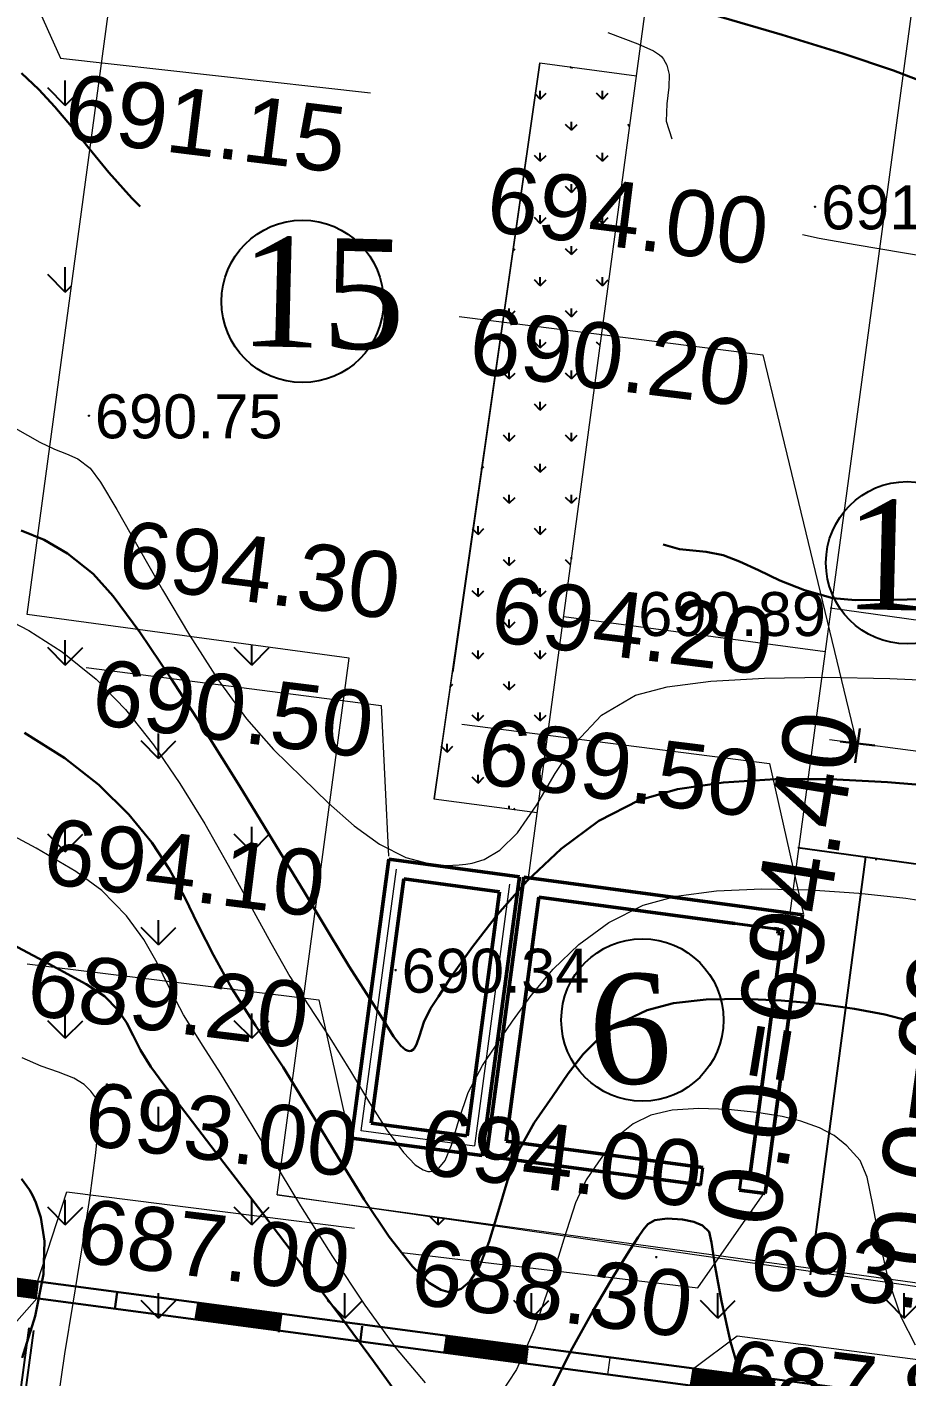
# Model space of a CAD drawing. Header units: feet. Extents: x 3381 to 1374491, y 675186 to 8751562.
# Drawn here: x 686498.97 to 686518.97, y 4375660.14 to 4375690.82 of the extents above; entities that cross this region are included whole.
import ezdxf

# ---------------------------------------------------------------- set-up
doc = ezdxf.new("R2010")
doc.units = ezdxf.units.FT
doc.header["$MEASUREMENT"] = 0
doc.header["$PDMODE"] = 34
doc.header["$PDSIZE"] = 0.01
doc.linetypes.add('DASHEDX2', pattern=[38.1, 25.4, -12.7])
doc.linetypes.add('DUZ', pattern=[0])
doc.layers.get('0').update_dxf_attribs({"linetype": 'CONTINUOUS'})
doc.layers.get('Defpoints').update_dxf_attribs({"linetype": 'CONTINUOUS'})
for name, color, linetype in [('0_Point_Height', 2, 'CONTINUOUS'), ('0_Point_Point', 7, 'CONTINUOUS'), ('Layer8', 7, 'CONTINUOUS')]:
    doc.layers.add(name, color=color, linetype=linetype)
doc.layers.add('ANA HORIZONTAL', color=24, linetype='CONTINUOUS', lineweight=30)
doc.layers.add('HORIZANTAL', color=24, linetype='CONTINUOUS', lineweight=13)
doc.styles.get("Standard").update_dxf_attribs({"font": 'arial.ttf', "height": 2.5})
doc.styles.add('style5', font='ariall.ttf', dxfattribs={"height": 400})
doc.dimstyles.new('ISO-25', dxfattribs={"dimtxt": 2.5, "dimasz": 2.5, "dimexe": 1.25, "dimexo": 0.625, "dimtad": 1, "dimtxsty": 'Standard', "dimblk": 'OBLIQUE', "dimcen": 2.5, "dimadec": 0, "dimazin": 0, "dimtfac": 1, "dimtmove": 0, "dimatfit": 3, "dimldrblk": 'OBLIQUE', "dimfxl": 1, "dimarcsym": 0})

# ---------------------------------------------------------------- blocks, each defined once
blk = doc.blocks.new('_Oblique')
at = {"color": 0, "linetype": 'ByBlock', "lineweight": -2}
blk.add_line((-0.5, -0.5), (0.5, 0.5), dxfattribs=at)
blk = doc.blocks.new('*D92')
at = {"color": 0, "lineweight": -2, "transparency": 16777216}
for p, q in [((686518.207, 4375732.706), (686506.824, 4375738.523)), ((686507.937, 4375737.954), (686472.929, 4375669.445)), ((686483.199, 4375664.197), (686471.816, 4375670.014))]:
    blk.add_line(p, q, dxfattribs=at)
at = {"layer": 'Defpoints', "color": 0, "lineweight": 13, "transparency": 16777216}
for p in [(686518.764, 4375732.422), (686472.929, 4375669.445), (686483.756, 4375663.913)]:
    blk.add_point(p, dxfattribs=at)
at = {"color": 0, "lineweight": -2, "transparency": 16777216, "xscale": 2.5, "yscale": 2.5, "zscale": 2.5}
for p, rotation in [((686507.937, 4375737.954), 62.93309077613283), ((686472.929, 4375669.445), 242.9330907761329)]:
    blk.add_blockref('_Oblique', p, dxfattribs=dict(at, rotation=rotation))
at = {"color": 0, "lineweight": 18, "transparency": 16777216, "insert": (686488.946, 4375704.967), "char_height": 2.5, "width": 5.55052, "attachment_point": 5, "rotation": 62.9331}
blk.add_mtext('{\\fArial|b0|i0|c238|p34;77.0}', dxfattribs=at)
blk = doc.blocks.new('*D93')
at = {"color": 0, "lineweight": -2, "transparency": 16777216}
for p, q in [((686483.652, 4375663.305), (686482.209, 4375652.434)), ((686482.374, 4375653.673), (686579.952, 4375640.719)), ((686581.231, 4375650.352), (686579.787, 4375639.48))]:
    blk.add_line(p, q, dxfattribs=at)
at = {"layer": 'Defpoints', "color": 0, "lineweight": 18, "transparency": 16777216}
for p in [(686483.735, 4375663.925), (686581.313, 4375650.971), (686579.952, 4375640.719)]:
    blk.add_point(p, dxfattribs=at)
at = {"color": 0, "lineweight": -2, "transparency": 16777216, "xscale": 2.5, "yscale": 2.5, "zscale": 2.5}
for p, rotation in [((686482.374, 4375653.673), 172.4381106519648), ((686579.952, 4375640.719), 352.4381106519648)]:
    blk.add_blockref('_Oblique', p, dxfattribs=dict(at, rotation=rotation))
at = {"color": 0, "lineweight": 18, "transparency": 16777216, "insert": (686531.413, 4375649.081), "char_height": 2.5, "width": 7.64475, "attachment_point": 5, "rotation": 352.4381}
blk.add_mtext('{\\fArial|b0|i0|c238|p34;98.50}', dxfattribs=at)
blk = doc.blocks.new('*D101')
at = {"color": 0, "lineweight": -2, "transparency": 16777216}
for p, q in [((686483.669, 4375663.303), (686481.283, 4375645.605)), ((686499.012, 4375661.234), (686496.626, 4375643.537)), ((686481.45, 4375646.844), (686496.793, 4375644.775))]:
    blk.add_line(p, q, dxfattribs=at)
at = {"layer": 'Defpoints', "color": 0, "lineweight": 13, "transparency": 16777216}
for p in [(686483.752, 4375663.922), (686499.095, 4375661.853), (686496.793, 4375644.775)]:
    blk.add_point(p, dxfattribs=at)
at = {"color": 0, "lineweight": -2, "transparency": 16777216, "xscale": 2.5, "yscale": 2.5, "zscale": 2.5}
for p, rotation in [((686481.45, 4375646.844), 172.3216380040436), ((686496.793, 4375644.775), 352.3216380040436)]:
    blk.add_blockref('_Oblique', p, dxfattribs=dict(at, rotation=rotation))
at = {"color": 0, "lineweight": 13, "transparency": 16777216, "insert": (686489.375, 4375647.694), "char_height": 2.5, "width": 13.53342, "attachment_point": 5, "rotation": 352.3216}
blk.add_mtext('{\\fArial|b0|i0|c238|p34;15.0}', dxfattribs=at)
blk = doc.blocks.new('*D102')
at = {"color": 0, "lineweight": -2, "transparency": 16777216}
for p, q in [((686499.119, 4375661.172), (686496.717, 4375643.564)), ((686513.9, 4375659.156), (686511.498, 4375641.547)), ((686496.886, 4375644.802), (686511.667, 4375642.786))]:
    blk.add_line(p, q, dxfattribs=at)
at = {"layer": 'Defpoints', "color": 0, "lineweight": 13, "transparency": 16777216}
for p in [(686499.203, 4375661.792), (686513.984, 4375659.775), (686511.667, 4375642.786)]:
    blk.add_point(p, dxfattribs=at)
at = {"color": 0, "lineweight": -2, "transparency": 16777216, "xscale": 2.5, "yscale": 2.5, "zscale": 2.5}
for p, rotation in [((686496.886, 4375644.802), 172.2310397493569), ((686511.667, 4375642.786), 352.231039749357)]:
    blk.add_blockref('_Oblique', p, dxfattribs=dict(at, rotation=rotation))
at = {"color": 0, "lineweight": 13, "transparency": 16777216, "insert": (686504.533, 4375645.678), "char_height": 2.5, "width": 16.19543, "attachment_point": 5, "rotation": 352.231}
blk.add_mtext('{\\fArial|b0|i0|c238|p34;15.0}', dxfattribs=at)

msp = doc.modelspace()

# ---------------------------------------------------------------- hatches: boundary and pattern name
at = {"lineweight": 25}
h = msp.add_hatch(dxfattribs=at)
h.set_pattern_fill('GRASS', color=3, scale=3)
h.set_pattern_definition([(90, (1404.5853, -372.1015), (-2.121320343, 2.121320343), [0.5625, -3.680140689]), (45, (1404.5853, -372.1015), (-2.1213203436, 2.1213203436), [0.5625, -2.4375]), (135, (1404.5853, -372.1015), (-2.1213203436, -2.1213203436), [0.5625, -2.4375])])
edge = h.paths.add_edge_path()
edge.add_line((686518.245, 4375729.835), (686514.499, 4375702.72))
edge.add_line((686514.499, 4375702.72), (686506.378, 4375703.873))
edge.add_line((686506.378, 4375703.873), (686505.563, 4375698.232))
edge.add_line((686505.563, 4375698.232), (686510.215, 4375697.56))
edge.add_line((686510.215, 4375697.56), (686509.488, 4375692.177))
edge.add_line((686509.488, 4375692.177), (686501.116, 4375693.308))
edge.add_line((686501.116, 4375693.308), (686498.975, 4375677.452))
edge.add_line((686498.975, 4375677.452), (686506.301, 4375676.462))
edge.add_line((686506.301, 4375676.462), (686506.079, 4375674.808))
edge.add_line((686506.079, 4375674.808), (686505.914, 4375673.573))
edge.add_line((686505.914, 4375673.573), (686504.666, 4375664.257))
edge.add_line((686504.666, 4375664.257), (686515.386, 4375662.713))
edge.add_line((686515.386, 4375662.713), (686542.016, 4375659.12))
edge.add_line((686542.016, 4375659.12), (686542.429, 4375662.23))
edge.add_line((686542.429, 4375662.23), (686556.28, 4375660.392))
edge.add_line((686556.28, 4375660.392), (686556, 4375658.284))
edge.add_line((686556, 4375658.284), (686561.356, 4375657.574))
edge.add_line((686561.356, 4375657.574), (686561.65, 4375659.75))
edge.add_line((686561.65, 4375659.75), (686561.244, 4375659.733))
edge.add_line((686561.244, 4375659.733), (686561.593, 4375662.369))
edge.add_arc((686571.855, 4375662.191), 10.263, 114.2395, 179.0096, ccw=False)
edge.add_line((686567.641, 4375671.55), (686568.436, 4375671.243))
edge.add_line((686568.436, 4375671.243), (686568.083, 4375668.146))
edge.add_line((686568.083, 4375668.146), (686571.407, 4375667.706))
edge.add_line((686571.407, 4375667.706), (686571.812, 4375670.768))
edge.add_line((686571.812, 4375670.768), (686574.343, 4375670.433))
edge.add_line((686574.343, 4375670.433), (686573.95, 4375667.359))
edge.add_line((686573.95, 4375667.359), (686577.261, 4375666.833))
edge.add_line((686577.261, 4375666.833), (686577.887, 4375670.327))
edge.add_line((686577.887, 4375670.327), (686568.138, 4375671.754))
edge.add_arc((686571.686, 4375662.404), 10, 87.4993, 110.7786, ccw=False)
edge.add_line((686572.122, 4375672.395), (686585.768, 4375670.551))
edge.add_line((686585.768, 4375670.551), (686586.42, 4375677.931))
edge.add_line((686586.42, 4375677.931), (686579.15, 4375678.937))
edge.add_line((686579.15, 4375678.937), (686581.562, 4375697.557))
edge.add_line((686581.562, 4375697.557), (686583.143, 4375697.766))
edge.add_line((686583.143, 4375697.766), (686582.548, 4375692.678))
edge.add_line((686582.548, 4375692.678), (686587.727, 4375691.968))
edge.add_line((686587.727, 4375691.968), (686587.376, 4375689.406))
edge.add_line((686587.376, 4375689.406), (686582.274, 4375690.105))
edge.add_line((686582.274, 4375690.105), (686581.662, 4375684.737))
edge.add_line((686581.662, 4375684.737), (686586.751, 4375684.02))
edge.add_line((686586.751, 4375684.02), (686586.971, 4375684.02))
edge.add_line((686586.971, 4375684.02), (686588.22, 4375692.464))
edge.add_line((686588.22, 4375692.464), (686588.921, 4375697.203))
edge.add_line((686588.921, 4375697.203), (686583.329, 4375698.182))
edge.add_line((686583.329, 4375698.182), (686581.662, 4375697.789))
edge.add_line((686581.662, 4375697.789), (686581.662, 4375698.744))
edge.add_arc((686584.744, 4375698.066), 3.155, 95.4615, 167.5925, ccw=False)
edge.add_line((686584.443, 4375701.207), (686597.772, 4375699.4))
edge.add_line((686597.772, 4375699.4), (686598.514, 4375704.648))
edge.add_line((686598.514, 4375704.648), (686585.15, 4375706.444))
edge.add_arc((686592.824, 4375704.765), 7.856, 132.7188, 167.6546, ccw=False)
edge.add_line((686587.494, 4375710.537), (686595.119, 4375707.603))
edge.add_line((686595.119, 4375707.603), (686596.873, 4375712.187))
edge.add_line((686596.873, 4375712.187), (686603.983, 4375709.466))
edge.add_line((686603.983, 4375709.466), (686581.055, 4375651.428))
edge.add_line((686581.055, 4375651.428), (686572.125, 4375628.825))
edge.add_line((686572.125, 4375628.825), (686480.53, 4375656.702))
edge.add_line((686480.53, 4375656.702), (686505.765, 4375705.997))
edge.add_line((686505.765, 4375705.997), (686518.068, 4375730.031))
edge.add_line((686518.068, 4375730.031), (686518.338, 4375730.524))
edge.add_line((686518.338, 4375730.524), (686518.245, 4375729.835))
h = msp.add_hatch(dxfattribs=at)
h.set_pattern_fill('GRASS', color=3)
h.set_pattern_definition([(90, (5685.614, 795.4779), (-0.707106781, 0.707106781), [0.1875, -1.226713563]), (45, (5685.614, 795.4779), (-0.70710678119, 0.70710678119), [0.1875, -0.8125]), (135, (5685.614, 795.4779), (-0.70710678119, -0.70710678119), [0.1875, -0.8125])])
h.paths.add_polyline_path([(686510.581, 4375672.948), (686508.225, 4375673.264), (686510.643, 4375690.003), (686512.839, 4375689.707)])
at = {"lineweight": 30}
h = msp.add_hatch(dxfattribs=at)
h.set_pattern_fill('ANSI31', color=256, scale=0.3)
h.set_pattern_definition([(45, (1416.43372, -373.667808), (-0.0265165042945, 0.0265165042945), [])])
h.paths.add_polyline_path([(686497.339, 4375662.542), (686499.205, 4375662.292), (686499.151, 4375661.911), (686497.278, 4375662.166)])
h = msp.add_hatch(dxfattribs=at)
h.set_pattern_fill('ANSI31', color=256, scale=0.3)
h.set_pattern_definition([(45, (1421.975736, -374.422754), (-0.0265165042945, 0.0265165042945), [])])
h.paths.add_polyline_path([(686502.863, 4375661.801), (686504.758, 4375661.552), (686504.704, 4375661.169), (686502.803, 4375661.428)])
h = msp.add_hatch(dxfattribs=at)
h.set_pattern_fill('ANSI31', color=256, scale=0.3)
h.set_pattern_definition([(45, (1427.61256, -375.157354), (-0.0265165042945, 0.0265165042945), [])])
h.paths.add_polyline_path([(686508.518, 4375661.053), (686510.384, 4375660.803), (686510.329, 4375660.421), (686508.457, 4375660.677)])
h = msp.add_hatch(dxfattribs=at)
h.set_pattern_fill('ANSI31', color=256, scale=0.3)
h.set_pattern_definition([(45, (1433.233326, -375.90784), (-0.0265165042945, 0.0265165042945), [])])
h.paths.add_polyline_path([(686514.139, 4375660.302), (686516.004, 4375660.052), (686515.95, 4375659.671), (686514.078, 4375659.926)])

# ---------------------------------------------------------------- linework, layer by layer
at = {"color": 7, "lineweight": 18}
for p, q in [((686508.247, 4375673.261), (686510.643, 4375690.003, -620.609)), ((686510.643, 4375690.003), (686512.839, 4375689.707)), ((686511.183, 4375677.407), (686517.13, 4375676.61)), ((686504.666, 4375664.257), (686506.301, 4375676.462)), ((686508.225, 4375673.264), (686510.581, 4375672.948)), ((686519.823, 4375662.075), (686504.666, 4375664.257))]:
    msp.add_line(p, q, dxfattribs=at)
at = {"color": 7, "linetype": 'DUZ', "lineweight": 50}
for p, q in [((686506.352, 4375665.544), (686507.203, 4375671.887)), ((686507.203, 4375671.887), (686510.176, 4375671.489)), ((686506.802, 4375665.888, 43.361), (686507.547, 4375671.439, 43.361)), ((686507.547, 4375671.439, 43.361), (686509.726, 4375671.146, 43.361)), ((686510.176, 4375671.489), (686509.326, 4375665.146)), ((686506.801, 4375665.889, 43.361), (686508.982, 4375665.598, 43.361)), ((686506.352, 4375665.544), (686509.326, 4375665.147))]:
    msp.add_line(p, q, dxfattribs=at)
at = {"color": 7, "lineweight": 25}
msp.add_line((686516.797, 4375662.439), (686518.059, 4375671.944), dxfattribs=at)
at = {"color": 7, "linetype": 'DUZ', "lineweight": 13}
for p, q in [((686506.577, 4375665.715, 43.361), (686507.375, 4375671.664, 43.361)), ((686509.951, 4375671.318, 43.361), (686509.154, 4375665.371, 43.361)), ((686506.576, 4375665.717, 43.361), (686509.153, 4375665.371, 43.361))]:
    msp.add_line(p, q, dxfattribs=at)
at = {"color": 7, "lineweight": 50}
for p, q in [((686509.423, 4375665.133), (686510.274, 4375671.477)), ((686510.274, 4375671.477), (686515.13, 4375670.826)), ((686509.726, 4375671.146, 43.361), (686508.985, 4375665.597, 43.361)), ((686510.617, 4375671.027), (686509.873, 4375665.477)), ((686515.077, 4375670.429), (686510.617, 4375671.027)), ((686515.13, 4375670.826), (686516.617, 4375670.626)), ((686516.617, 4375670.626), (686515.767, 4375664.283)), ((686515.423, 4375664.733), (686516.167, 4375670.283)), ((686516.068, 4375670.296), (686515.969, 4375670.31)), ((686516.055, 4375670.197), (686516.068, 4375670.296)), ((686516.154, 4375670.184), (686516.055, 4375670.197)), ((686509.873, 4375665.477), (686514.353, 4375664.876)), ((686514.299, 4375664.48), (686509.423, 4375665.133)), ((686515.235, 4375664.758), (686515.423, 4375664.733)), ((686515.767, 4375664.283), (686515.182, 4375664.361))]:
    msp.add_line(p, q, dxfattribs=at)
at = {"color": 7, "linetype": 'DUZ', "lineweight": 40}
for p, q in [((686516.167, 4375670.283), (686515.077, 4375670.429)), ((686514.299, 4375664.479), (686514.352, 4375664.876)), ((686515.182, 4375664.361), (686515.235, 4375664.758)), ((686515.182, 4375664.361), (686515.235, 4375664.758))]:
    msp.add_line(p, q, dxfattribs=at)
at = {"color": 7, "linetype": 'DUZ', "lineweight": 15}
msp.add_line((686515.235, 4375664.758), (686515.182, 4375664.362), dxfattribs=at)
msp.add_line((686515.235, 4375664.758), (686515.182, 4375664.362), dxfattribs=at)
at = {"color": 7, "lineweight": 30}
for p, q in [((686484.396, 4375664.254), (686581.054, 4375651.436)), ((686483.761, 4375663.951), (686581.312, 4375650.983))]:
    msp.add_line(p, q, dxfattribs=at)
at = {"color": 7, "lineweight": 18}
for points in [[(686510.38, 4375671.462), (686518.345, 4375730.571), (686524.308, 4375729.766), (686516.327, 4375670.665)], [(686506.301, 4375676.462), (686498.975, 4375677.452), (686501.116, 4375693.308)], [(686498.757, 4375692.287), (686499.733, 4375690.108), (686506.786, 4375689.321)], [(686510.643, 4375690.003), (686508.66, 4375676.144), (686508.641, 4375676.146)], [(686508.805, 4375684.234), (686515.718, 4375683.358), (686517.828, 4375674.604)], [(686500.32, 4375676.248), (686507.033, 4375675.383), (686507.199, 4375671.96)], [(686508.869, 4375674.96), (686515.863, 4375674.068), (686516.643, 4375670.632)], [(686516.509, 4375672.152), (686516.645, 4375672.134)], [(686516.528, 4375672.152), (686516.664, 4375672.133)], [(686516.645, 4375672.134), (686518.284, 4375671.914), (686518.278, 4375671.868)], [(686516.664, 4375672.133), (686518.303, 4375671.914), (686518.297, 4375671.868)], [(686498.976, 4375669.507), (686505.609, 4375668.694), (686506.283, 4375665.669)], [(686499.21, 4375662.277), (686499.88, 4375664.325), (686506.421, 4375663.498)], [(686504.666, 4375664.257), (686542.016, 4375659.12), (686542.429, 4375662.23)], [(686507.497, 4375662.947), (686514.238, 4375662.14), (686515.756, 4375664.312)], [(686490.41, 4375660.393), (686497.082, 4375659.52), (686499.193, 4375661.898)], [(686514.14, 4375660.304), (686515.13, 4375661.051), (686521.556, 4375660.211)], [(686512.236, 4375660.552), (686512.182, 4375660.168)]]:
    msp.add_lwpolyline(points, dxfattribs=at)
msp.add_lwpolyline([(686517.245, 4375677.605), (686551.83, 4375672.777, 0.415088), (686557.475, 4375677.053), (686563.169, 4375718.744)], format="xyb", dxfattribs=at)
at = {"color": 7, "lineweight": 18, "elevation": -694}
msp.add_lwpolyline([(686510.64, 4375690.003), (686508.225, 4375673.264)], dxfattribs=at)
at = {"color": 7, "linetype": 'DASHEDX2', "lineweight": 18, "ltscale": 0.3}
msp.add_lwpolyline([(686517.233, 4375674.613), (686559.098, 4375669.117)], dxfattribs=at)
at = {"color": 7, "lineweight": 30}
for points in [[(686517.924, 4375674.862), (686517.817, 4375674.082)], [(686517.471, 4375674.563), (686518.266, 4375674.473)], [(686499.22, 4375662.298), (686499.169, 4375661.895)], [(686501.024, 4375662.041), (686500.969, 4375661.657)], [(686502.863, 4375661.791), (686502.803, 4375661.428)], [(686504.755, 4375661.518), (686504.7, 4375661.133)], [(686506.594, 4375661.268), (686506.551, 4375660.889)], [(686508.522, 4375661.059), (686508.468, 4375660.675)], [(686510.362, 4375660.81), (686510.319, 4375660.431)], [(686514.134, 4375660.308), (686514.077, 4375659.924)]]:
    msp.add_lwpolyline(points, dxfattribs=at)
at = {"color": 7, "lineweight": 25}
msp.add_lwpolyline([(686516.509, 4375672.152), (686540.28, 4375668.871, -0.412676), (686542.844, 4375665.504), (686542.409, 4375662.23)], format="xyb", dxfattribs=at)
at = {"color": 7, "linetype": 'DUZ', "lineweight": 25}
for centre in [(686505.24, 4375684.575, 8263.554), (686518.998, 4375678.631, 7571.054), (686512.974, 4375668.232, 236.161)]:
    msp.add_circle(centre, 1.846, dxfattribs=at)
at = {"linetype": 'Continuous'}
for points, knots in [([(686536.973, 4375842.02), (686533.033, 4375838.257), (686532.504, 4375838.206), (686530.916, 4375838.047), (686529.852, 4375837.93), (686526.901, 4375837.523), (686525.023, 4375837.169), (686522.245, 4375836.291), (686521.294, 4375835.92), (686519.803, 4375835.183), (686519.244, 4375834.866), (686518.083, 4375834.111), (686517.495, 4375833.664), (686516.38, 4375832.715), (686515.851, 4375832.211), (686514.608, 4375830.94), (686513.918, 4375830.153), (686512.808, 4375828.835), (686512.374, 4375828.305), (686511.517, 4375827.259), (686511.092, 4375826.738), (686509.826, 4375825.183), (686508.993, 4375824.155), (686506.514, 4375821.087), (686504.887, 4375819.064), (686501.978, 4375815.469), (686500.701, 4375813.898), (686498.666, 4375811.42), (686497.924, 4375810.522), (686496.491, 4375808.801), (686495.802, 4375807.978), (686494.574, 4375806.524), (686494.04, 4375805.895), (686492.671, 4375804.294), (686491.797, 4375803.289), (686490.366, 4375801.347), (686489.779, 4375800.437), (686489.013, 4375798.784), (686488.765, 4375798.08), (686488.531, 4375796.958), (686488.477, 4375796.565), (686488.429, 4375795.771), (686488.434, 4375795.375), (686488.553, 4375793.775), (686488.869, 4375792.602), (686489.581, 4375790.758), (686489.917, 4375790.051), (686490.643, 4375788.715), (686491.034, 4375788.083), (686492.322, 4375786.161), (686493.27, 4375784.967), (686494.734, 4375783.033), (686495.285, 4375782.282), (686496.286, 4375780.751), (686496.733, 4375779.974), (686497.403, 4375778.504), (686497.645, 4375777.817), (686497.99, 4375776.381), (686498.095, 4375775.64), (686498.173, 4375774.043), (686498.126, 4375773.189), (686497.862, 4375771.509), (686497.646, 4375770.678), (686496.85, 4375768.444), (686496.118, 4375767.091), (686494.646, 4375764.944), (686493.992, 4375764.116), (686492.601, 4375762.508), (686491.862, 4375761.725), (686490.36, 4375760.173), (686489.599, 4375759.404), (686488.276, 4375758.019), (686487.712, 4375757.412), (686486.617, 4375756.159), (686486.089, 4375755.52), (686484.549, 4375753.573), (686483.584, 4375752.236), (686481.885, 4375749.772), (686481.137, 4375748.651), (686479.667, 4375746.382), (686478.949, 4375745.236), (686476.848, 4375741.761), (686475.521, 4375739.398), (686473.126, 4375734.709), (686472.046, 4375732.388), (686470.383, 4375728.364), (686469.746, 4375726.68), (686468.588, 4375723.274), (686468.066, 4375721.557), (686467.052, 4375717.929), (686466.57, 4375716.016), (686465.787, 4375712.724), (686465.471, 4375711.346), (686464.858, 4375708.582), (686464.563, 4375707.194), (686464.138, 4375705.021), (686463.993, 4375704.246), (686463.754, 4375702.846), (686463.659, 4375702.227), (686463.419, 4375700.263), (686463.343, 4375698.919), (686463.346, 4375695.903), (686463.467, 4375694.231), (686463.907, 4375690.939), (686464.223, 4375689.32), (686464.863, 4375686.604), (686465.157, 4375685.496), (686465.722, 4375683.498), (686465.988, 4375682.605), (686466.481, 4375680.991), (686466.707, 4375680.261), (686467.202, 4375678.787), (686467.472, 4375678.047), (686467.927, 4375676.956), (686468.084, 4375676.603), (686468.587, 4375675.549), (686468.948, 4375674.888), (686469.629, 4375673.618), (686469.949, 4375673.009), (686470.347, 4375672.107), (686470.468, 4375671.803), (686470.655, 4375671.249), (686470.726, 4375671.002), (686470.849, 4375670.478), (686470.901, 4375670.205), (686471.035, 4375669.369), (686471.097, 4375668.778), (686468.912, 4375664.364)], [0, 0, 0, 0, 1.504182, 1.504182, 4.512547, 4.512547, 9.897023, 9.897023, 12.795834, 12.795834, 14.604059, 14.604059, 16.662244, 16.662244, 18.72043, 18.72043, 21.69221, 21.69221, 23.690537, 23.690537, 25.688865, 25.688865, 29.68552, 29.68552, 37.678831, 37.678831, 43.858623, 43.858623, 47.338723, 47.338723, 50.479181, 50.479181, 52.843093, 52.843093, 56.452422, 56.452422, 59.343353, 59.343353, 61.301717, 61.301717, 62.310714, 62.310714, 63.319712, 63.319712, 66.426739, 66.426739, 68.50177, 68.50177, 70.576802, 70.576802, 75.092259, 75.092259, 77.984383, 77.984383, 80.876507, 80.876507, 83.368148, 83.368148, 85.859789, 85.859789, 88.693846, 88.693846, 91.527902, 91.527902, 96.504404, 96.504404, 99.813748, 99.813748, 103.123092, 103.123092, 106.359907, 106.359907, 108.778682, 108.778682, 111.197456, 111.197456, 116.035005, 116.035005, 120.025858, 120.025858, 124.016711, 124.016711, 131.998417, 131.998417, 139.538843, 139.538843, 144.840516, 144.840516, 150.142189, 150.142189, 155.992549, 155.992549, 160.212599, 160.212599, 164.43265, 164.43265, 166.77754, 166.77754, 168.584028, 168.584028, 172.423705, 172.423705, 177.221179, 177.221179, 182.018653, 182.018653, 185.384546, 185.384546, 188.140377, 188.140377, 190.397291, 190.397291, 192.654204, 192.654204, 193.73589, 193.73589, 195.899262, 195.899262, 198.062634, 198.062634, 199.190084, 199.190084, 200.13488, 200.13488, 201.079676, 201.079676, 202.923933, 202.923933, 202.923933, 202.923933]), ([(686540.876, 4375835.55), (686533.314, 4375835.27), (686532.784, 4375835.219), (686531.207, 4375835.061), (686530.17, 4375834.946), (686527.369, 4375834.558), (686525.661, 4375834.227), (686523.244, 4375833.459), (686522.436, 4375833.14), (686521.186, 4375832.518), (686520.718, 4375832.25), (686519.569, 4375831.492), (686518.898, 4375830.946), (686517.588, 4375829.722), (686516.951, 4375829.046), (686515.687, 4375827.611), (686515.061, 4375826.851), (686512.914, 4375824.23), (686511.435, 4375822.404), (686508.507, 4375818.779), (686507.058, 4375816.979), (686502.671, 4375811.556), (686499.694, 4375807.914), (686495.975, 4375803.541), (686495.491, 4375802.979), (686494.549, 4375801.869), (686494.093, 4375801.319), (686493.106, 4375800.03), (686492.609, 4375799.295), (686491.922, 4375797.976), (686491.695, 4375797.39), (686491.507, 4375796.55), (686491.468, 4375796.29), (686491.432, 4375795.761), (686491.434, 4375795.485), (686491.518, 4375794.375), (686491.748, 4375793.473), (686492.299, 4375792.047), (686492.544, 4375791.518), (686493.082, 4375790.498), (686493.376, 4375790.003), (686494.459, 4375788.323), (686495.352, 4375787.177), (686496.87, 4375785.185), (686497.483, 4375784.37), (686498.653, 4375782.634), (686499.208, 4375781.716), (686499.955, 4375780.162), (686500.201, 4375779.567), (686500.611, 4375778.332), (686500.772, 4375777.701), (686501.129, 4375775.787), (686501.199, 4375774.481), (686501.028, 4375772.08), (686500.827, 4375770.986), (686500.225, 4375768.875), (686499.824, 4375767.856), (686498.87, 4375765.917), (686498.318, 4375764.996), (686496.938, 4375762.981), (686496.074, 4375761.916), (686494.29, 4375759.91), (686493.369, 4375758.965), (686491.703, 4375757.258), (686490.953, 4375756.492), (686489.777, 4375755.217), (686489.332, 4375754.713), (686488.46, 4375753.678), (686488.034, 4375753.149), (686486.779, 4375751.533), (686485.975, 4375750.416), (686484.448, 4375748.207), (686483.721, 4375747.12), (686482.3, 4375744.931), (686481.605, 4375743.826), (686479.576, 4375740.483), (686478.296, 4375738.215), (686475.919, 4375733.599), (686474.822, 4375731.252), (686473.168, 4375727.249), (686472.552, 4375725.615), (686471.429, 4375722.307), (686470.92, 4375720.63), (686469.923, 4375717.048), (686469.443, 4375715.138), (686468.672, 4375711.885), (686468.366, 4375710.545), (686467.774, 4375707.872), (686467.491, 4375706.537), (686467.076, 4375704.411), (686466.927, 4375703.616), (686466.694, 4375702.228), (686466.605, 4375701.631), (686466.467, 4375700.437), (686466.418, 4375699.837), (686466.323, 4375698.028), (686466.332, 4375696.813), (686466.521, 4375693.68), (686466.802, 4375691.771), (686467.592, 4375687.964), (686468.099, 4375686.065), (686468.845, 4375683.524), (686469.039, 4375682.883), (686469.432, 4375681.605), (686469.629, 4375680.976), (686470.024, 4375679.814), (686470.219, 4375679.277), (686470.571, 4375678.404), (686470.719, 4375678.059), (686471.001, 4375677.452), (686471.132, 4375677.186), (686471.412, 4375676.642), (686471.559, 4375676.367), (686472.01, 4375675.526), (686472.325, 4375674.947), (686472.85, 4375673.875), (686473.067, 4375673.395), (686473.387, 4375672.552), (686473.504, 4375672.199), (686473.701, 4375671.48), (686473.779, 4375671.123), (686473.974, 4375670.064), (686474.05, 4375669.376), (686474.129, 4375668.634), (686474.137, 4375668.553), (686475.871, 4375664.241)], [0, 0, 0, 0, 1.519576, 1.519576, 4.558728, 4.558728, 9.930594, 9.930594, 12.837598, 12.837598, 14.698947, 14.698947, 17.596272, 17.596272, 20.493598, 20.493598, 23.430765, 23.430765, 30.540606, 30.540606, 37.650448, 37.650448, 51.870131, 51.870131, 53.943342, 53.943342, 56.016553, 56.016553, 58.839775, 58.839775, 61.186701, 61.186701, 62.257023, 62.257023, 63.327345, 63.327345, 66.426341, 66.426341, 68.26825, 68.26825, 70.110159, 70.110159, 74.62153, 74.62153, 77.595, 77.595, 80.568471, 80.568471, 82.304355, 82.304355, 84.04024, 84.04024, 87.512009, 87.512009, 90.504027, 90.504027, 93.496045, 93.496045, 96.488063, 96.488063, 100.372173, 100.372173, 104.256283, 104.256283, 107.517701, 107.517701, 109.618427, 109.618427, 111.719153, 111.719153, 115.920605, 115.920605, 119.858792, 119.858792, 123.796978, 123.796978, 131.673352, 131.673352, 139.553481, 139.553481, 144.894421, 144.894421, 150.235361, 150.235361, 156.190392, 156.190392, 160.321983, 160.321983, 164.453574, 164.453574, 166.899961, 166.899961, 168.797126, 168.797126, 170.694291, 170.694291, 174.488621, 174.488621, 180.488906, 180.488906, 186.48919, 186.48919, 188.508696, 188.508696, 190.528201, 190.528201, 192.322947, 192.322947, 193.52533, 193.52533, 194.478712, 194.478712, 195.432094, 195.432094, 197.338858, 197.338858, 198.784376, 198.784376, 199.759029, 199.759029, 200.733681, 200.733681, 202.682985, 202.682985, 202.923933, 202.923933, 202.923933, 202.923933])]:
    msp.add_open_spline(points, degree=3, knots=knots, dxfattribs=at)
at = {"layer": '0_Point_Point'}
for p in [(686516.904, 4375686.727, 691.545), (686500.378, 4375681.975, 690.748), (686507.359, 4375669.367, 690.336), (686500.79, 4375666.77, 687.582), (686513.289, 4375662.842, 687.825)]:
    msp.add_point(p, dxfattribs=at)
at = {"layer": 'ANA HORIZONTAL', "color": 32, "lineweight": 30}
for points, elevation in [([(686514.648, 4375691.081), (686516.156, 4375690.635), (686517.532, 4375690.213), (686518.688, 4375689.829), (686519.539, 4375689.502)], 692), ([(686498.844, 4375689.769), (686499.238, 4375689.396), (686499.606, 4375689.003), (686499.981, 4375688.552), (686500.384, 4375688.049), (686500.835, 4375687.504), (686501.356, 4375686.921), (686501.544, 4375686.733)], 691), ([(686498.839, 4375679.366), (686499.358, 4375679.149), (686499.892, 4375678.843), (686500.476, 4375678.383), (686500.935, 4375677.868), (686501.539, 4375677.049), (686502.246, 4375676.004), (686503.015, 4375674.813), (686503.803, 4375673.556), (686504.568, 4375672.311), (686505.268, 4375671.159), (686505.861, 4375670.178), (686506.305, 4375669.449), (686506.558, 4375669.05), (686506.834, 4375668.625), (686507.087, 4375668.21), (686507.313, 4375667.855), (686507.474, 4375667.648), (686507.581, 4375667.555), (686507.646, 4375667.528), (686507.676, 4375667.527), (686507.711, 4375667.534), (686507.77, 4375667.571), (686507.836, 4375667.673), (686507.904, 4375667.875), (686507.997, 4375668.184), (686508.153, 4375668.494), (686508.332, 4375668.767), (686508.654, 4375669.257), (686509.106, 4375669.9), (686509.678, 4375670.635), (686510.355, 4375671.398), (686511.127, 4375672.127), (686511.98, 4375672.759), (686512.903, 4375673.232), (686513.771, 4375673.48), (686514.818, 4375673.634), (686515.996, 4375673.706), (686517.258, 4375673.706), (686518.554, 4375673.644), (686519.838, 4375673.533)], 690), ([(686513.448, 4375679.044), (686513.819, 4375678.944), (686514.122, 4375678.91), (686514.429, 4375678.883), (686514.81, 4375678.805), (686515.185, 4375678.663), (686515.613, 4375678.459), (686516.102, 4375678.229), (686516.664, 4375678.006), (686517.309, 4375677.828), (686517.825, 4375677.784), (686518.644, 4375677.785), (686519.705, 4375677.813)], 691), ([(686498.913, 4375674.765), (686499.828, 4375674.19), (686500.606, 4375673.58), (686501.289, 4375672.904), (686501.809, 4375672.268), (686502.214, 4375671.652), (686502.551, 4375671.034), (686502.868, 4375670.392), (686503.212, 4375669.704), (686503.631, 4375668.95), (686504.173, 4375668.107), (686504.797, 4375667.159), (686505.425, 4375666.143), (686506.046, 4375665.12), (686506.646, 4375664.152), (686507.215, 4375663.3), (686507.742, 4375662.624), (686508.124, 4375662.252), (686508.385, 4375662.093), (686508.544, 4375662.05), (686508.62, 4375662.049), (686508.702, 4375662.063), (686508.852, 4375662.122), (686509.048, 4375662.286), (686509.264, 4375662.624), (686509.487, 4375663.193), (686509.69, 4375663.867), (686509.906, 4375664.584), (686510.17, 4375665.281), (686510.515, 4375665.896), (686510.931, 4375666.496), (686511.286, 4375667.013), (686511.629, 4375667.458), (686512.01, 4375667.84), (686512.478, 4375668.169), (686513.08, 4375668.455), (686513.683, 4375668.614), (686514.426, 4375668.697), (686515.26, 4375668.714), (686516.134, 4375668.678), (686516.997, 4375668.599), (686517.798, 4375668.489), (686518.488, 4375668.359), (686519.016, 4375668.221)], 689), ([(686507.522, 4375659.547), (686506.859, 4375660.475), (686506.046, 4375661.575), (686505.149, 4375662.764), (686504.236, 4375663.96), (686503.376, 4375665.08), (686502.636, 4375666.043), (686502.084, 4375666.765), (686501.788, 4375667.164), (686501.55, 4375667.549), (686501.384, 4375667.876), (686501.231, 4375668.173), (686501.034, 4375668.465), (686500.736, 4375668.778), (686500.319, 4375669.044), (686499.467, 4375669.512), (686498.276, 4375670.136)], 688), ([(686498.861, 4375660.547), (686499.153, 4375661.493), (686499.344, 4375662.453), (686499.37, 4375663.202), (686499.287, 4375663.741), (686499.173, 4375664.084), (686499.097, 4375664.25), (686499.028, 4375664.371), (686498.845, 4375664.621)], 687), ([(686515.269, 4375659.93), (686514.977, 4375660.914), (686514.771, 4375661.84), (686514.632, 4375662.622), (686514.545, 4375663.174), (686514.492, 4375663.412), (686514.339, 4375663.559), (686514.142, 4375663.643), (686513.883, 4375663.695), (686513.541, 4375663.717), (686513.258, 4375663.678), (686513.099, 4375663.587), (686512.991, 4375663.463), (686512.876, 4375663.297), (686512.693, 4375663.012), (686512.318, 4375662.403), (686511.841, 4375661.594), (686511.349, 4375660.706), (686510.93, 4375659.863)], 688)]:
    msp.add_lwpolyline(points, dxfattribs=dict(at, elevation=elevation))
at = {"layer": 'HORIZANTAL', "color": 16, "linetype": 'Continuous', "lineweight": 20, "elevation": 691.5}
msp.add_lwpolyline([(686512.184, 4375690.688), (686512.871, 4375690.434), (686513.224, 4375690.274), (686513.367, 4375690.185), (686513.408, 4375690.147), (686513.457, 4375690.081), (686513.529, 4375689.946), (686513.581, 4375689.737), (686513.577, 4375689.446), (686513.527, 4375689.065), (686513.518, 4375688.672), (686513.647, 4375688.27)], dxfattribs=at)
at = {"layer": 'HORIZANTAL', "color": 32, "linetype": 'Continuous', "lineweight": 13}
for points, elevation in [([(686516.619, 4375686.093), (686516.619, 4375686.093), (686517, 4375686.013), (686517.819, 4375685.869), (686518.936, 4375685.681), (686520.212, 4375685.469)], 691.5), ([(686498.529, 4375681.794), (686498.981, 4375681.535), (686499.263, 4375681.374), (686499.593, 4375681.213), (686499.868, 4375681.11), (686500.127, 4375680.992), (686500.411, 4375680.784), (686500.643, 4375680.465), (686501.012, 4375679.843), (686501.492, 4375679), (686502.054, 4375678.019), (686502.671, 4375676.984), (686503.316, 4375675.978), (686503.962, 4375675.084), (686504.581, 4375674.386), (686505.23, 4375673.749), (686505.833, 4375673.161), (686506.412, 4375672.647), (686506.99, 4375672.228), (686507.592, 4375671.928), (686508.105, 4375671.788), (686508.517, 4375671.749), (686508.806, 4375671.758), (686508.956, 4375671.773), (686509.104, 4375671.798), (686509.376, 4375671.884), (686509.733, 4375672.092), (686510.135, 4375672.491), (686510.569, 4375673.125), (686510.987, 4375673.837), (686511.456, 4375674.544), (686512.043, 4375675.165), (686512.814, 4375675.621), (686513.535, 4375675.809), (686514.534, 4375675.937), (686515.751, 4375676.009), (686517.128, 4375676.029), (686518.607, 4375676.002), (686520.129, 4375675.932)], 690.5), ([(686498.274, 4375677.467), (686499.016, 4375677.087), (686499.772, 4375676.603), (686500.541, 4375675.982), (686501.212, 4375675.293), (686501.848, 4375674.492), (686502.448, 4375673.614), (686503.014, 4375672.691), (686503.546, 4375671.757), (686504.047, 4375670.846), (686504.516, 4375669.99), (686504.955, 4375669.223), (686505.365, 4375668.579), (686505.861, 4375667.826), (686506.329, 4375667.067), (686506.765, 4375666.349), (686507.168, 4375665.717), (686507.535, 4375665.216), (686507.8, 4375664.94), (686507.982, 4375664.821), (686508.094, 4375664.789), (686508.148, 4375664.788), (686508.219, 4375664.801), (686508.341, 4375664.863), (686508.486, 4375665.035), (686508.634, 4375665.384), (686508.798, 4375665.951), (686509.007, 4375666.583), (686509.334, 4375667.195), (686509.649, 4375667.657), (686510.016, 4375668.202), (686510.444, 4375668.791), (686510.945, 4375669.387), (686511.53, 4375669.953), (686512.208, 4375670.451), (686512.992, 4375670.844), (686513.744, 4375671.051), (686514.661, 4375671.171), (686515.692, 4375671.214), (686516.788, 4375671.193), (686517.897, 4375671.117), (686518.968, 4375671), (686519.952, 4375670.852)], 689.5), ([(686508.039, 4375659.983), (686507.377, 4375660.765), (686506.664, 4375661.745), (686505.929, 4375662.85), (686505.203, 4375664.004), (686504.516, 4375665.135), (686503.896, 4375666.166), (686503.374, 4375667.025), (686502.98, 4375667.636), (686502.532, 4375668.35), (686502.206, 4375668.97), (686501.93, 4375669.53), (686501.631, 4375670.063), (686501.236, 4375670.602), (686500.671, 4375671.179), (686500.082, 4375671.606), (686499.179, 4375672.139), (686498.041, 4375672.747)], 688.5), ([(686499.688, 4375659.647), (686499.835, 4375660.637), (686500.022, 4375661.792), (686500.221, 4375663.008), (686500.403, 4375664.183), (686500.539, 4375665.211), (686500.594, 4375665.859), (686500.594, 4375666.208), (686500.571, 4375666.363), (686500.552, 4375666.415), (686500.511, 4375666.489), (686500.423, 4375666.617), (686500.27, 4375666.768), (686500.034, 4375666.912), (686499.689, 4375667.044), (686499.295, 4375667.179), (686498.859, 4375667.374)], 687.5), ([(686519.189, 4375660.838), (686518.862, 4375661.477), (686518.569, 4375662.351), (686518.369, 4375663.229), (686518.221, 4375664.027), (686518.087, 4375664.658), (686517.928, 4375665.04), (686517.628, 4375665.374), (686517.339, 4375665.606), (686517.007, 4375665.778), (686516.579, 4375665.932), (686516.153, 4375666.037), (686515.578, 4375666.13), (686514.923, 4375666.195), (686514.258, 4375666.216), (686513.65, 4375666.179), (686513.169, 4375666.067), (686512.764, 4375665.867), (686512.463, 4375665.629), (686512.217, 4375665.345), (686511.977, 4375665.004), (686511.695, 4375664.596), (686511.455, 4375664.076), (686511.183, 4375663.245), (686510.873, 4375662.242), (686510.517, 4375661.208), (686510.106, 4375660.281), (686509.733, 4375659.711)], 688.5)]:
    msp.add_lwpolyline(points, dxfattribs=dict(at, elevation=elevation))

# ---------------------------------------------------------------- texts
at = {"lineweight": 9, "attachment_point": 1}
for s, insert, char_height, width, rotation in [('{\\fArial|b0|i0|c238|p34;691.15} ', (686499.951, 4375689.762), 1.5, 11.57761, 352.9579), ('{\\fArial|b0|i0|c238|p34;\\H0.50197x;694.00} ', (686509.557, 4375687.67), 2.98821, 13.1245, 352.9579), ('{\\fArial|b0|i0|c238|p34;\\H0.68182x;690.20} ', (686509.16, 4375684.452), 2.2, 13.1245, 352.9579), ('{\\fArial|b0|i0|c238|p34;\\H0.50197x;694.30} ', (686501.178, 4375679.607), 2.98821, 13.1245, 352.9579), ('{\\fArial|b0|i0|c238|p34;\\H0.50197x;694.20} ', (686509.65, 4375678.342), 2.98821, 13.1245, 352.9579), ('{\\fArial|b0|i0|c238|p34;\\H0.68182x;690.50} ', (686500.575, 4375676.457), 2.2, 13.1245, 352.9579), ('{\\fArial|b0|i0|c238|p34;\\H0.68182x;689.50} ', (686509.353, 4375675.109), 2.2, 13.1245, 352.9579), ('{\\fArial|b0|i0|c238|p34;\\H0.52292x;\\C1;0.0=694.40} ', (686514.398, 4375663.733, 539.509), 3.20167, 19.13613, 80.8167), ('{\\fArial|b0|i0|c238|p34;\\H0.52292x;\\C1;0.0=694.30} ', (686518.097, 4375662.754, 539.509), 3.20167, 14.27775, 82.0099), ('{\\fArial|b0|i0|c238|p34;\\H0.50197x;694.10} ', (686499.467, 4375672.838), 2.98821, 13.1245, 352.9579), ('{\\fArial|b0|i0|c238|p34;\\H0.68182x;689.20} ', (686499.098, 4375669.847), 2.2, 13.1245, 352.9579), ('{\\fArial|b0|i0|c238|p34;\\H0.63583x;693.00} ', (686500.402, 4375666.837), 2.28338, 10.02883, 353.1146), ('{\\fArial|b0|i0|c238|p34;\\H0.50197x;694.00} ', (686508.045, 4375666.232), 2.98821, 13.1245, 352.9579), ('{\\fArial|b0|i0|c238|p34;\\H0.86364x;687.00} ', (686500.236, 4375664.181), 1.68109, 10.02883, 352.9579), ('{\\fArial|b0|i0|c238|p34;\\H0.63583x;693.00} ', (686515.54, 4375663.589), 2.28338, 10.02883, 352.9579), ('{\\fArial|b0|i0|c238|p34;\\H0.68182x;688.30} ', (686507.835, 4375663.276), 2.2, 13.1245, 352.9579), ('{\\fArial|b0|i0|c238|p34;\\H0.86364x;687.80} ', (686515.011, 4375660.979), 1.68109, 10.02883, 352.9579)]:
    msp.add_mtext(s, dxfattribs=dict(at, insert=insert, char_height=char_height, width=width, rotation=rotation))
at = {"layer": '0_Point_Height', "color": 0}
for s, p in [('691.54', (686517.04, 4375686.213, 691.545)), ('690.75', (686500.514, 4375681.461, 690.748)), ('690.89', (686512.88, 4375676.965, 690.889)), ('690.34', (686507.495, 4375668.853, 690.336))]:
    msp.add_text(s, height=1, dxfattribs=at).set_placement(p)
at = {"layer": 'Layer8', "color": 0, "lineweight": 18, "char_height": 2.5, "style": 'style5'}
for s, insert, width, attachment_point, rotation in [('{\\fTimes New Roman|b0|i0|c238|p18;15}', (686503.777, 4375683.529, 8263.554), 81.30669, 7, 358.6112), ('{\\fTimes New Roman|b0|i0|c238|p18;12}', (686517.535, 4375677.585, 7571.054), 81.30669, 7, 358.6112), ('{\\fTimes New Roman|b0|i0|c238|p18;6 }', (686511.706, 4375669.253, 236.161), 73.17602, 1, 1.7233)]:
    msp.add_mtext(s, dxfattribs=dict(at, insert=insert, width=width, attachment_point=attachment_point, rotation=rotation))

# ---------------------------------------------------------------- dimensions: what is measured, and where the dimension line sits
at = {"color": 7, "lineweight": 18}
dim = msp.add_linear_dim(base=(686472.929, 4375669.445), p1=(686518.764, 4375732.422), p2=(686483.756, 4375663.913), angle=242.9331, text='{\\fArial|b0|i0|c238|p34;77.0}', dimstyle='ISO-25', dxfattribs=at)
dim.commit()
dim.dimension.update_dxf_attribs({"geometry": '*D92', "text_midpoint": (686490.639, 4375704.102), "dimtype": 161})
at = {"color": 7, "lineweight": 13}
for p1, p2, distance, picture, middle in [((686483.752, 4375663.922), (686499.095, 4375661.853), -17.232, '*D101', (686489.375, 4375647.694)), ((686499.203, 4375661.792), (686513.984, 4375659.775), -17.147, '*D102', (686504.533, 4375645.678))]:
    dim = msp.add_aligned_dim(p1=p1, p2=p2, distance=distance, text='{\\fArial|b0|i0|c238|p34;15.0}', dimstyle='ISO-25', dxfattribs=at)
    dim.commit()
    dim.dimension.update_dxf_attribs({"geometry": picture, "text_midpoint": middle})
at = {"color": 7, "lineweight": 18}
dim = msp.add_aligned_dim(p1=(686483.735, 4375663.925), p2=(686581.313, 4375650.971), distance=-10.342, text='{\\fArial|b0|i0|c238|p34;98.50}', dimstyle='ISO-25', dxfattribs=at)
dim.commit()
dim.dimension.update_dxf_attribs({"geometry": '*D93', "text_midpoint": (686531.413, 4375649.081)})

doc.saveas('drawing.dxf')
